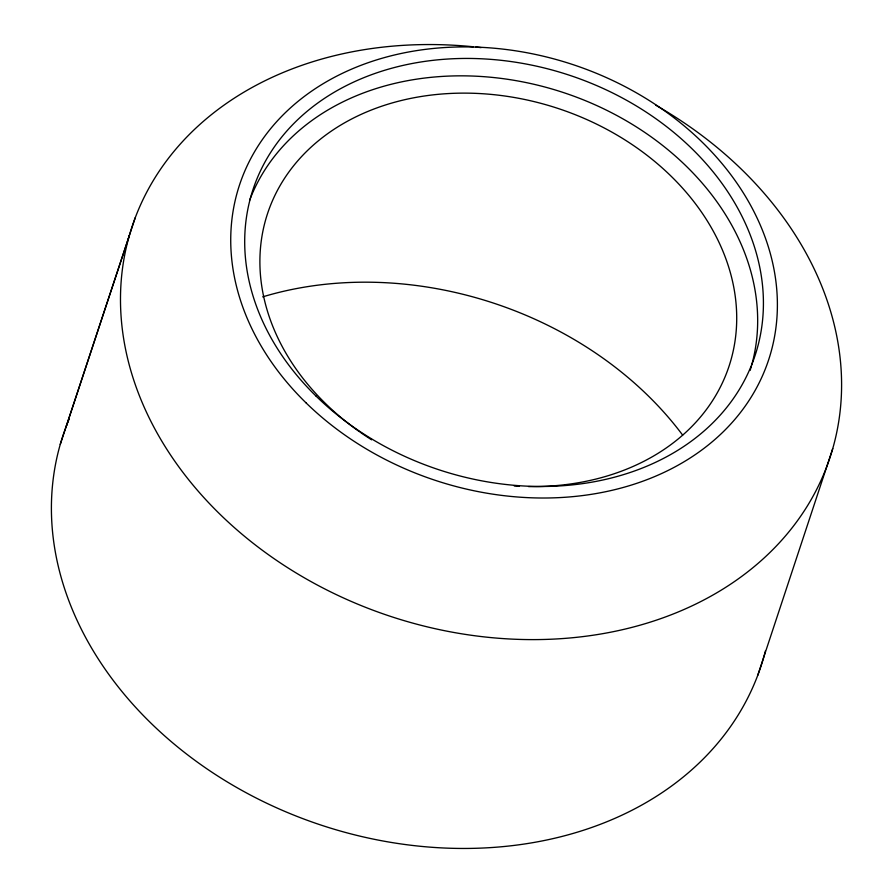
<?xml version="1.0" encoding="UTF-8"?>
<svg xmlns="http://www.w3.org/2000/svg" width="893" height="893" viewBox="0 0 893 893"><rect width="100%" height="100%" fill="white"/><g stroke="black" fill="none" stroke-linecap="round" stroke-linejoin="round"><path stroke-width="1.34" d="M60.255 444.424L129.318 235.585M66.194 426.486L135.267 217.635M757.733 675.365L832.745 448.576M655.663 105.151A367.559 288.852 18.3 0 1 718.061 592.048A367.559 288.852 18.3 0 1 144.811 408.581A367.559 288.852 18.3 0 1 473.234 46.771M475.857 47.039A367.559 288.852 18.3 0 1 481.104 47.63M359.745 431.899A243.041 191.002 18.3 0 1 349.107 120.321A243.041 191.002 18.3 0 1 717.749 239.759A243.041 191.002 18.3 0 1 528.522 486.585M519.469 486.305A243.041 191.002 18.3 0 1 514.279 486.026M371.633 439.814A243.041 191.002 18.3 0 1 360.805 432.636M249.582 200.356A264.395 207.779 18.3 0 1 562.836 92.359A264.395 207.779 18.3 0 1 751.672 365.17M751.303 366.476A264.395 207.779 18.3 0 1 750.131 370.383M765.435 650.897A367.559 288.852 18.3 0 1 320.297 824.842A367.559 288.852 18.3 0 1 69.196 418.951M262.687 296.867A331.984 260.89 18.3 0 1 682.654 435.114M305.897 402.721A278.627 218.964 18.3 0 0 766.172 366.8A278.627 218.964 18.3 0 0 440.104 47.865A278.627 218.964 18.3 0 0 305.897 402.721M316.022 396.068A264.395 207.779 18.3 0 0 752.777 361.978A264.395 207.779 18.3 0 0 443.374 59.34A264.395 207.779 18.3 0 0 316.022 396.068"/></g></svg>
